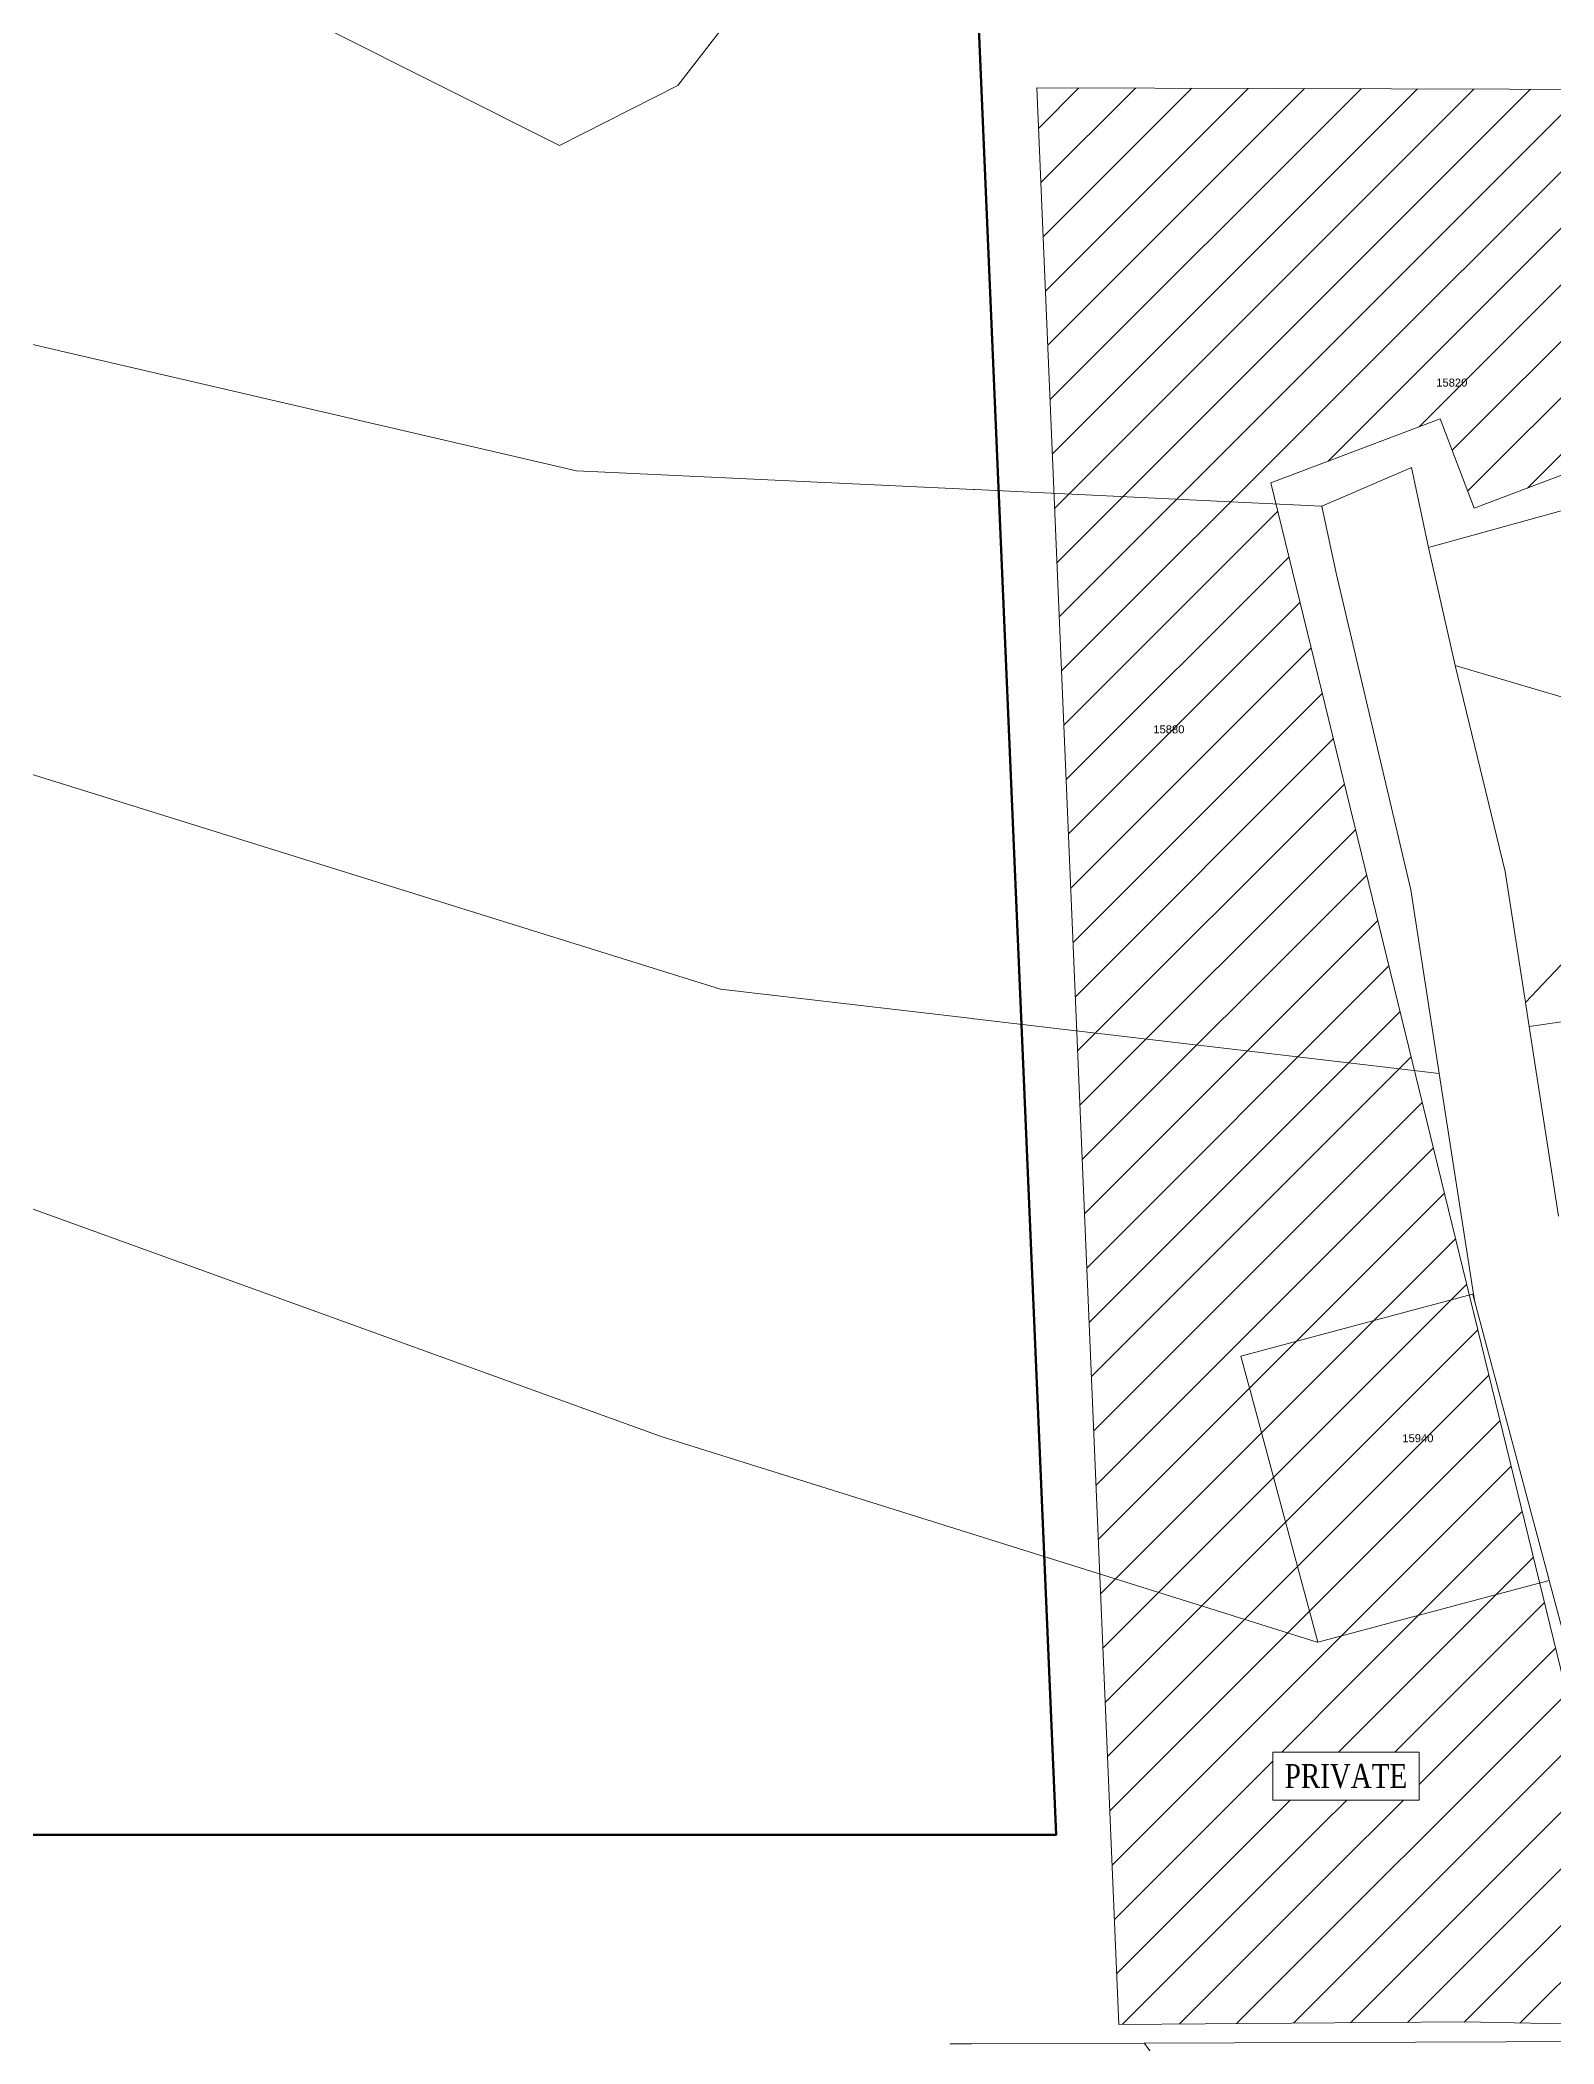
# Model space of a CAD drawing. Header units: feet. Extents: x 865220 to 2774701, y -2240498 to 961524.
# Drawn here: x 2765826 to 2766772, y 954671 to 955923 of the extents above; entities that cross this region are included whole.
import ezdxf

# ---------------------------------------------------------------- set-up
doc = ezdxf.new("R2010")
doc.units = ezdxf.units.FT
doc.header["$LTSCALE"] = 0.015
doc.header["$MEASUREMENT"] = 0
for name, color, linetype in [('NOTES', 7, 'Continuous'), ('Scott County Addresses', 7, 'Continuous'), ('TERMINAL SERVING AREAS', 1, 'Continuous')]:
    doc.layers.add(name, color=color, linetype=linetype)
doc.layers.add('Parcels', color=7, linetype='Continuous', lineweight=0)
doc.layers.add('Route_3_PSAs', color=1, linetype='Continuous', lineweight=100)
doc.styles.add('Dimensions 100', font='arial.ttf')
doc.styles.add('SIMPLEX', font='times.ttf', dxfattribs={"width": 0.8})

# ---------------------------------------------------------------- blocks, each defined once
blk = doc.blocks.new('ACMAP_ANN_TEMPLATE_Scott County Address')
at = {"layer": 'Scott County Addresses', "style": 'Dimensions 100'}
blk.add_attdef('ScottCountyAddress', (0, 0), '', height=50, dxfattribs=at)

msp = doc.modelspace()

# ---------------------------------------------------------------- hatches: boundary and pattern name
at = {"layer": 'NOTES', "lineweight": 5, "ltscale": 100}
h = msp.add_hatch(dxfattribs=at)
h.set_pattern_fill('ANSI31', color=1, scale=200)
h.paths.add_polyline_path([(2766449.2, 955893.2), (2766818.2, 955892.2), (2766992.4, 955732.5), (2766722.3, 955630.5), (2766701.2, 955686.4), (2766595.4, 955646.4), (2766830.9, 954682.2), (2766716.1, 954684.5), (2766500.3, 954683)])

# ---------------------------------------------------------------- linework, layer by layer
at = {"layer": 'Parcels', "lineweight": 5}
for p, q in [((2766004.2, 955930.6), (2766150.8, 955857.1)), ((2766224.8, 955894.6), (2766251.3, 955928.9)), ((2766161.4, 955653.9), (2765102.2, 955899.9)), ((2766150.8, 955857.1), (2766224.8, 955894.6)), ((2766251.4, 955330), (2765100.1, 955688.9)), ((2765100.1, 955688.9), (2766251.4, 955330)), ((2766161.4, 955653.9), (2766161.4, 955653.9)), ((2766161.4, 955653.9), (2766409.6, 955642.1)), ((2766627.1, 955631.8), (2766682.9, 955655.8)), ((2766682.9, 955655.8), (2766683.3, 955655.9)), ((2766683.3, 955655.9), (2766693.9, 955606)), ((2766693.9, 955605.9), (2766863.8, 955653.1)), ((2766409.6, 955642.1), (2766410.3, 955642.1)), ((2766626.7, 955631.8), (2766410.3, 955642.1)), ((2766626.8, 955631.8), (2766626.7, 955631.8)), ((2766627.1, 955631.8), (2766626.8, 955631.8)), ((2766627.1, 955631.8), (2766636.1, 955589.8)), ((2766693.9, 955606), (2766693.9, 955605.9)), ((2766693.9, 955605.9), (2766710.6, 955532.1)), ((2766693.9, 955605.9), (2766693.9, 955605.9)), ((2766682.8, 955391.9), (2766636.1, 955589.8)), ((2766711.1, 955532), (2766710.6, 955532.1)), ((2766710.6, 955532.1), (2766711.1, 955532)), ((2766741.7, 955403.4), (2766710.6, 955532.1)), ((2766852.4, 955490.3), (2766711.1, 955532)), ((2766214.4, 955050.3), (2765097.7, 955454.5)), ((2766867.5, 955441.1), (2766754.4, 955321.6)), ((2766741.7, 955403.4), (2766754.4, 955321.6)), ((2766700.6, 955277.2), (2766682.8, 955391.9)), ((2766409, 955311.5), (2766251.4, 955330)), ((2766251.4, 955330), (2766251.4, 955330)), ((2766251.4, 955330), (2766409, 955311.5)), ((2766754.4, 955321.6), (2766756.7, 955306.6)), ((2766874.7, 955323.6), (2766756.7, 955306.6)), ((2766409.7, 955311.4), (2766409, 955311.5)), ((2766409, 955311.5), (2766409.7, 955311.4)), ((2766409.7, 955311.4), (2766409.9, 955311.4)), ((2766700.6, 955277.2), (2766409.9, 955311.4)), ((2766409.9, 955311.4), (2766700.6, 955277.2)), ((2766775.1, 955188), (2766756.7, 955306.6)), ((2766700.6, 955277.2), (2766722, 955139.3)), ((2766576.6, 955100.5), (2766721.4, 955139.3)), ((2766721.4, 955139.3), (2766721.5, 955139.1)), ((2766722.7, 955134.5), (2766721.5, 955139.1)), ((2766722, 955139.3), (2766722.7, 955134.5)), ((2766722.7, 955134.5), (2766722, 955139.3)), ((2766730.5, 955105.5), (2766722.7, 955134.5)), ((2766722.7, 955134.5), (2766722.7, 955134.5)), ((2766576.6, 955100.5), (2766585.7, 955066.8)), ((2766730.5, 955105.5), (2766769.2, 954960.6)), ((2766769.2, 954960.6), (2766730.5, 955105.5)), ((2766624.7, 954921.9), (2766585.7, 955066.8)), ((2766408.4, 954989.6), (2766214.4, 955050.3)), ((2766214.4, 955050.3), (2766408.4, 954989.6)), ((2766409.1, 954989.3), (2766408.4, 954989.6)), ((2766408.4, 954989.6), (2766409.1, 954989.3)), ((2766624.3, 954921.9), (2766409.1, 954989.3)), ((2766409.1, 954989.3), (2766624.3, 954921.9)), ((2766624.7, 954921.8), (2766769.3, 954960.4)), ((2766769.3, 954960.4), (2766624.7, 954921.8)), ((2766769.2, 954960.6), (2766769.3, 954960.4)), ((2766769.3, 954960.4), (2766846.2, 954672.5)), ((2766624.3, 954921.9), (2766624.4, 954921.9)), ((2766624.7, 954921.8), (2766624.4, 954921.9)), ((2766624.4, 954921.9), (2766624.4, 954921.9)), ((2766624.4, 954921.9), (2766624.7, 954921.8)), ((2766624.7, 954921.9), (2766624.7, 954921.8)), ((2766407.8, 954670.8), (2766394.7, 954670.8)), ((2766408.5, 954670.8), (2766407.8, 954670.8)), ((2766407.8, 954670.8), (2766408.5, 954670.8)), ((2766408.5, 954670.8), (2766516.1, 954671.2)), ((2766516.1, 954671.2), (2766809.9, 954672.4)), ((2766516.4, 954670.9), (2766516.1, 954671.2)), ((2766516.1, 954671.2), (2766516.1, 954671.2)), ((2766516.4, 954670.9), (2766516.5, 954670.8)), ((2766615.2, 954534.5), (2766516.5, 954670.8))]:
    msp.add_line(p, q, dxfattribs=at)
at = {"layer": 'Route_3_PSAs', "ltscale": 50, "flags": 128}
msp.add_lwpolyline([(2765847.9, 957447.7), (2768617.2, 957421.7), (2768600.1, 956806.7), (2768477.8, 956145.2), (2768507.8, 955585.1), (2769992.3, 955585.1), (2769862.1, 953817.7), (2766205.5, 950780.9), (2765276.3, 950776.5), (2764380.6, 951884), (2763720.6, 951884), (2763786.2, 954650.6), (2764381.1, 954801.5), (2766461.2, 954801.5), (2766410.2, 955994.1), (2765829.7, 956000.3), (2765847.9, 957447.7)], dxfattribs=at)
at = {"layer": 'TERMINAL SERVING AREAS', "lineweight": 5, "ltscale": 50, "flags": 128}
msp.add_lwpolyline([(2766449.2, 955893.2), (2766818.2, 955892.2), (2766992.4, 955732.5), (2766722.3, 955630.5), (2766701.2, 955686.4), (2766595.4, 955646.4), (2766830.9, 954682.2), (2766716.1, 954684.5), (2766500.3, 954683), (2766449.2, 955893.2)], dxfattribs=at)

# ---------------------------------------------------------------- block references
at = {"layer": 'Scott County Addresses', "lineweight": 5, "xscale": 0.1, "yscale": 0.1, "zscale": 0.1}
for p, values in [((2766698.7, 955706.5), {'ScottCountyAddress': '15820'}), ((2766521.9, 955489.8), {'ScottCountyAddress': '15880'}), ((2766677.5, 955046.8), {'ScottCountyAddress': '15940'})]:
    msp.add_blockref('ACMAP_ANN_TEMPLATE_Scott County Address', p, dxfattribs=at).add_auto_attribs(values)

# ---------------------------------------------------------------- next in the draw order: texts
at = {"layer": 'NOTES', "color": 1, "lineweight": 5, "ltscale": 0.5, "insert": (2766604, 954845.7), "char_height": 15, "attachment_point": 1, "style": 'SIMPLEX', "bg_fill": 19, "box_fill_scale": 1.5, "bg_fill_color": 256, "bg_fill_transparency": 0}
msp.add_mtext('PRIVATE', dxfattribs=at)

doc.saveas('drawing.dxf')
